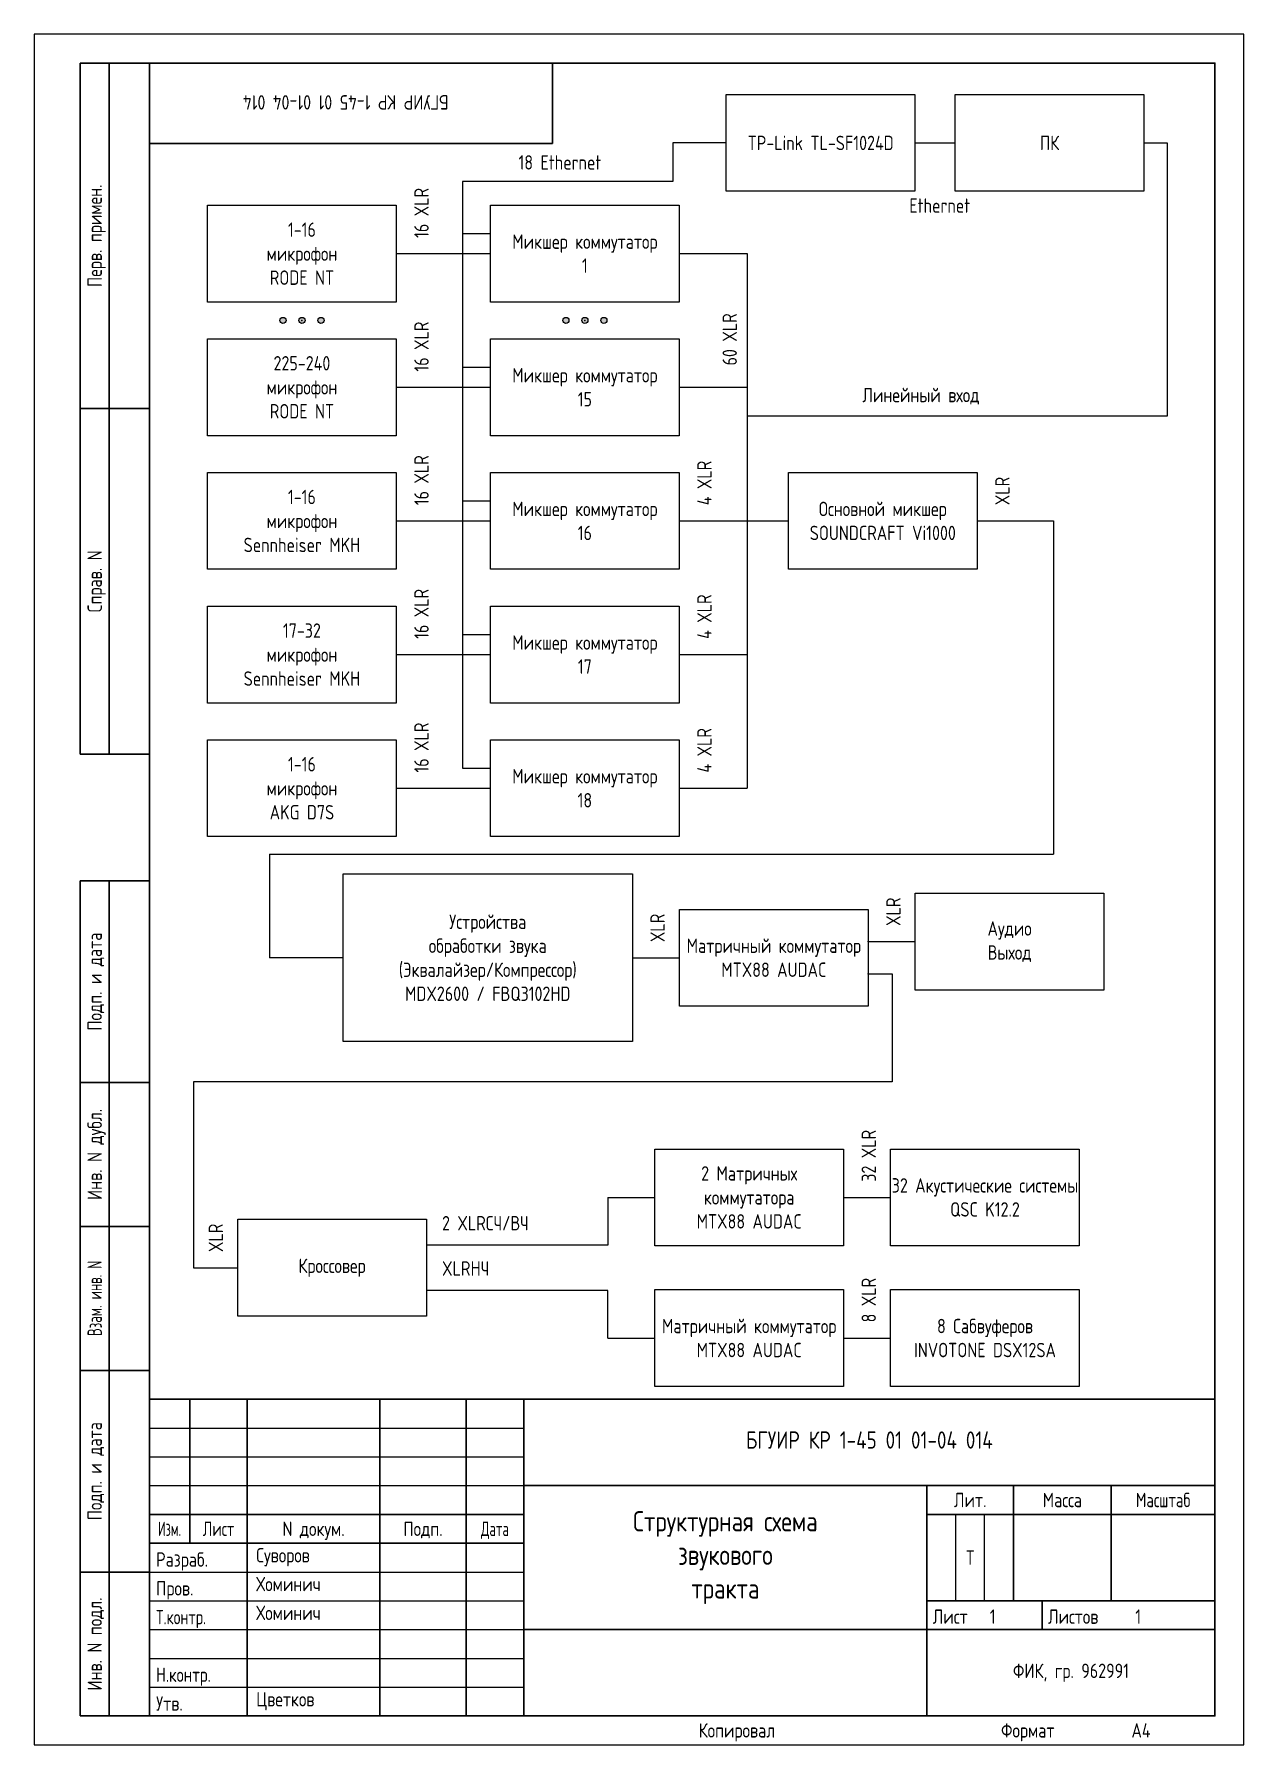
# Model space of a CAD drawing. Header units: millimetres. Extents: x 0 to 210, y 0 to 297.
import ezdxf
from ezdxf.enums import TextEntityAlignment as Align

# ---------------------------------------------------------------- set-up
doc = ezdxf.new("R2010")
doc.units = ezdxf.units.MM
for name, color, linetype, lineweight in [('0.25-STAMP', 250, 'Continuous', 25), ('0.25-TEXT', 250, 'Continuous', 25), ('0.3-STAMP', 7, 'Continuous', 30), ('Рамка А4', 250, 'Continuous', 25)]:
    doc.layers.add(name, color=color, linetype=linetype, lineweight=lineweight)
doc.styles.add('ГОСТ 2.304', font='cs_gost2304.shx')
doc.linetypes.add('274 Устройства рыбозащитные', pattern='A,0.5,[12,Russia-GOST_Topo.shx,S=0.2,R=180,X=0,Y=0],0.5,-1', length=2)

# ---------------------------------------------------------------- blocks, each defined once
blk = doc.blocks.new('Рамка А4-вертикально')
at = {"layer": '0.25-STAMP'}
for p, q in [((20, 55), (85, 55)), ((20, 50), (85, 50)), ((20, 45), (85, 45)), ((160, 25), (160, 40)), ((165, 25), (165, 40)), ((20, 30), (85, 30)), ((20, 25), (85, 25)), ((20, 20), (85, 20)), ((20, 15), (85, 15)), ((20, 10), (85, 10))]:
    blk.add_line(p, q, dxfattribs=at)
blk.add_lwpolyline([(0, 0), (210, 0), (210, 297), (0, 297), (0, 0)], dxfattribs=at)
at = {"layer": '0.3-STAMP'}
for p, q in [((8, 172), (8, 292)), ((8, 292), (20, 292)), ((13, 172), (13, 292)), ((20, 292), (20, 172)), ((20, 292), (20, 278)), ((90, 292), (20, 292)), ((90, 278), (90, 292)), ((20, 278), (90, 278)), ((8, 232), (20, 232)), ((8, 172), (20, 172)), ((8, 5), (8, 150)), ((20, 150), (8, 150)), ((13, 5), (13, 150)), ((20, 115), (8, 115)), ((20, 90), (8, 90)), ((20, 65), (8, 65)), ((20, 60), (205, 60)), ((20, 5), (20, 60)), ((27, 35), (27, 60)), ((37, 5), (37, 60)), ((60, 5), (60, 60)), ((75, 5), (75, 60)), ((85, 5), (85, 60)), ((205, 5), (205, 60)), ((85, 45), (205, 45)), ((155, 5), (155, 45)), ((170, 25), (170, 45)), ((187, 25), (187, 45)), ((20, 40), (85, 40)), ((155, 40), (205, 40)), ((20, 35), (85, 35)), ((20, 30), (8, 30)), ((155, 25), (205, 25)), ((175, 20), (175, 25)), ((85, 20), (205, 20)), ((20, 5), (8, 5)), ((20, 5), (205, 5))]:
    blk.add_line(p, q, dxfattribs=at)
blk.add_lwpolyline([(20, 5), (205, 5), (205, 292), (20, 292), (20, 5)], dxfattribs=at)
at = {"layer": '0.25-TEXT', "style": 'ГОСТ 2.304'}
for s, p in [('Перв. примен.', (10.5, 262)), ('Справ. N', (10.5, 202)), ('Подп. и дата', (10.5, 132.5)), ('Инв. N дубл.', (10.5, 102.5)), ('Подп. и дата', (10.5, 47.5)), ('Инв. N подл.', (10.5, 17.5))]:
    blk.add_text(s, height=2.5, rotation=90, dxfattribs=at).set_placement(p, align=Align.MIDDLE_CENTER)
at = {"layer": '0.25-TEXT', "style": 'ГОСТ 2.304', "width": 0.8}
blk.add_text('Взам. инв. N', height=2.5, rotation=90, dxfattribs=at).set_placement((10.5, 77.5), align=Align.MIDDLE_CENTER)
at = {"layer": '0.25-TEXT', "style": 'ГОСТ 2.304'}
for s, p in [('Лит.', (162.5, 42.5)), ('Масса', (178.5, 42.5)), ('N докум.', (48.5, 37.5)), ('Подп.', (67.5, 37.5))]:
    blk.add_text(s, height=2.5, dxfattribs=at).set_placement(p, align=Align.MIDDLE_CENTER)
for s, width, p in [('Масштаб', 0.91954, (196, 42.5)), ('Изм.', 0.75, (23.5, 37.5)), ('Лист', 0.9, (32, 37.5)), ('Дата', 0.8, (80, 37.5))]:
    blk.add_text(s, height=2.5, dxfattribs=dict(at, width=width)).set_placement(p, align=Align.MIDDLE_CENTER)
for s, p in [('Разраб.', (21.16, 30.92)), ('Пров.', (21.16, 25.92)), ('Лист   1', (156, 21)), ('Листов     1', (176, 21)), ('Утв.', (21.16, 5.92)), ('A4', (190.5, 1.25))]:
    blk.add_text(s, height=2.5, dxfattribs=at).set_placement(p)
for s, width, p in [('Т.контр.', 0.9, (21.16, 20.92)), ('Н.контр.', 0.95, (21.16, 10.92))]:
    blk.add_text(s, height=2.5, dxfattribs=dict(at, width=width)).set_placement(p)
for s, p in [('Копировал', (122, 1.25)), ('Формат', (172.5, 1.25))]:
    blk.add_text(s, height=2.5, dxfattribs=at).set_placement(p, align=Align.CENTER)

msp = doc.modelspace()

# ---------------------------------------------------------------- hatches: boundary and pattern name
at = {"layer": 'Рамка А4'}
h = msp.add_hatch(color=0, dxfattribs=at)
h.dxf.hatch_style = 1
h.paths.add_polyline_path([(50.31, 247.3, 1), (49.24, 247.3, 1)])
h.paths.add_polyline_path([(47.02, 247.3, 1), (45.95, 247.3, 1)])
h.paths.add_polyline_path([(43.72, 247.3, 1), (42.65, 247.3, 1)])
h = msp.add_hatch(color=0, dxfattribs=at)
h.dxf.hatch_style = 1
h.paths.add_polyline_path([(99.44, 247.3, 1), (98.37, 247.3, 1)])
h.paths.add_polyline_path([(96.14, 247.3, 1), (95.07, 247.3, 1)])
h.paths.add_polyline_path([(92.84, 247.3, 1), (91.77, 247.3, 1)])

# ---------------------------------------------------------------- linework, layer by layer
at = {"layer": 'Рамка А4', "color": 0, "linetype": '274 Устройства рыбозащитные'}
for p, q in [((120.16, 278.12), (110.9, 278.12)), ((110.9, 278.12), (110.9, 271.43)), ((110.9, 271.43), (74.37, 271.43)), ((74.37, 271.43), (74.37, 169.55)), ((74.37, 262.37), (79.23, 262.37)), ((74.37, 239.17), (79.23, 239.17)), ((74.37, 215.96), (79.23, 215.96)), ((74.37, 192.75), (79.23, 192.75)), ((74.37, 169.55), (79.23, 169.55))]:
    msp.add_line(p, q, dxfattribs=at)
at = {"layer": 'Рамка А4', "color": 0}
for p, q in [((152.91, 278.12), (159.9, 278.12)), ((192.65, 278.12), (196.69, 278.12)), ((196.69, 278.12), (196.69, 230.69)), ((62.86, 258.9), (79.23, 258.9)), ((111.98, 258.9), (123.77, 258.9)), ((123.77, 258.9), (123.77, 166.08)), ((62.86, 235.7), (79.23, 235.7)), ((111.98, 235.7), (123.77, 235.7)), ((196.69, 230.69), (123.77, 230.69)), ((62.86, 212.49), (79.23, 212.49)), ((111.98, 212.49), (130.96, 212.49)), ((163.71, 212.49), (176.96, 212.49)), ((176.96, 212.49), (176.96, 154.64)), ((62.86, 189.29), (79.23, 189.29)), ((111.98, 189.29), (123.77, 189.29)), ((62.86, 166.08), (79.23, 166.08)), ((111.98, 166.08), (123.77, 166.08)), ((40.87, 154.64), (176.96, 154.64)), ((40.87, 154.64), (40.87, 136.65)), ((144.78, 145.05), (144.78, 128.24)), ((53.63, 136.65), (40.87, 136.65)), ((103.85, 136.65), (112.03, 136.65)), ((144.78, 139.45), (152.97, 139.45)), ((144.78, 133.85), (148.96, 133.85)), ((148.96, 133.85), (148.96, 115.13)), ((148.96, 115.13), (27.68, 115.13)), ((27.68, 115.13), (27.68, 82.83)), ((99.57, 95.04), (107.76, 95.04)), ((99.57, 95.04), (99.57, 86.76)), ((140.5, 95.04), (148.69, 95.04)), ((99.57, 86.76), (68.09, 86.76)), ((27.68, 82.83), (35.34, 82.83)), ((99.57, 78.9), (68.09, 78.9)), ((99.57, 70.62), (99.57, 78.9)), ((99.57, 70.62), (107.76, 70.62)), ((140.5, 70.62), (148.69, 70.62))]:
    msp.add_line(p, q, dxfattribs=at)
for points in [[(120.16, 286.53), (152.91, 286.53), (152.91, 269.72), (120.16, 269.72)], [(159.9, 286.53), (192.65, 286.53), (192.65, 269.72), (159.9, 269.72)], [(30.11, 267.31), (62.86, 267.31), (62.86, 250.5), (30.11, 250.5)], [(79.23, 267.31), (111.98, 267.31), (111.98, 250.5), (79.23, 250.5)], [(30.11, 244.11), (62.86, 244.11), (62.86, 227.29), (30.11, 227.29)], [(79.23, 244.11), (111.98, 244.11), (111.98, 227.29), (79.23, 227.29)], [(30.11, 220.9), (62.86, 220.9), (62.86, 204.09), (30.11, 204.09)], [(79.23, 220.9), (111.98, 220.9), (111.98, 204.09), (79.23, 204.09)], [(130.96, 220.9), (163.71, 220.9), (163.71, 204.09), (130.96, 204.09)], [(30.11, 197.69), (62.86, 197.69), (62.86, 180.88), (30.11, 180.88)], [(79.23, 197.69), (111.98, 197.69), (111.98, 180.88), (79.23, 180.88)], [(30.11, 174.49), (62.86, 174.49), (62.86, 157.68), (30.11, 157.68)], [(79.23, 174.49), (111.98, 174.49), (111.98, 157.68), (79.23, 157.68)], [(53.63, 151.22), (103.85, 151.22), (103.85, 122.08), (53.63, 122.08)], [(152.97, 147.86), (185.72, 147.86), (185.72, 131.04), (152.97, 131.04)], [(112.03, 145.05), (144.78, 145.05), (144.78, 128.24), (112.03, 128.24)], [(107.76, 103.44), (140.5, 103.44), (140.5, 86.63), (107.76, 86.63)], [(148.69, 103.44), (181.44, 103.44), (181.44, 86.63), (148.69, 86.63)], [(35.34, 91.24), (68.09, 91.24), (68.09, 74.42), (35.34, 74.42)], [(107.76, 79.03), (140.5, 79.03), (140.5, 62.22), (107.76, 62.22)], [(148.69, 79.03), (181.44, 79.03), (181.44, 62.22), (148.69, 62.22)]]:
    msp.add_lwpolyline(points, close=True, dxfattribs=at)
for centre in [(43.19, 247.3), (46.48, 247.3), (49.78, 247.3), (92.31, 247.3), (95.6, 247.3), (98.9, 247.3)]:
    msp.add_circle(centre, 0.535, dxfattribs=at)
for p in [(46.48, 247.3), (46.48, 247.3), (95.6, 247.3), (144.78, 139.45), (144.78, 133.85)]:
    msp.add_point(p, dxfattribs=at)

# ---------------------------------------------------------------- block references
at = {"layer": 'Рамка А4'}
msp.add_blockref('Рамка А4-вертикально', (0, 0), dxfattribs=at)

# ---------------------------------------------------------------- texts
at = {"insert": (54.09, 285.17), "char_height": 2.5, "attachment_point": 5, "rotation": 180, "style": 'ГОСТ 2.304'}
msp.add_mtext_dynamic_manual_height_columns('БГУИР КР 1-45 01 01-04 014{\\H1.4x; }', width=70, gutter_width=12.5, heights=[0], dxfattribs=at)
at = {"style": 'ГОСТ 2.304'}
for s, width, heights, insert, char_height, attachment_point in [('БГУИР КР 1-45 01 01-04 014{\\H1.4x; }', 120, [19.79], (145, 52.91), 3, 5), ('\\pxsm1,qc;Структурная схема\\Pзвукового\\Pтракта', 70, [0], (120, 32.5), 3.5, 5), ('Суворов', 23, [0], (38.55, 34.16), 2.5, 1), ('Т', 5, [0], (162.5, 32.5), 2.5, 5), ('Хоминич', 23, [0], (38.55, 29.16), 2.5, 1), ('Хоминич', 23, [0], (38.55, 24.16), 2.5, 1), ('\\pxqc;ФИК, гр. 962991', 50, [0], (180, 12.5), 2.5, 5), ('Цветков', 23, [0], (38.55, 9.16), 2.5, 1)]:
    msp.add_mtext_dynamic_manual_height_columns(s, width=width, gutter_width=12.5, heights=heights, dxfattribs=dict(at, insert=insert, char_height=char_height, attachment_point=attachment_point))
at = {"layer": 'Рамка А4', "color": 0, "char_height": 2.5, "style": 'ГОСТ 2.304'}
for s, width, heights, insert, attachment_point in [('TP-Link TL-SF1024D', 32.7475, [0], (136.54, 278.12), 5), ('ПК', 32.7475, [0], (176.27, 278.12), 5), ('18 Ethernet', 25.3049, [3.33], (84.08, 275.99), 1), ('Ethernet', 25.3049, [3.33], (151.93, 268.49), 1), ('1-16\\Pмикрофон\\PRODE NT', 32.7475, [0], (46.48, 258.9), 5), ('Микшер коммутатор \\P1', 32.7475, [0], (95.6, 258.9), 5), ('225-240\\Pмикрофон\\PRODE NT', 32.7475, [0], (46.48, 235.7), 5), ('Микшер коммутатор \\P15', 32.7475, [0], (95.6, 235.7), 5), ('Линейный вход', 52.9079, [0], (143.78, 235.6), 1), ('1-16\\Pмикрофон\\PSennheiser MKH', 32.7475, [0], (46.48, 212.49), 5), ('Микшер коммутатор \\P16', 32.7475, [0], (95.6, 212.49), 5), ('Основной микшер\\PSOUNDCRAFT Vi1000', 32.7475, [0], (147.33, 212.49), 5), ('17-32\\Pмикрофон\\PSennheiser MKH', 32.7475, [0], (46.48, 189.29), 5), ('Микшер коммутатор \\P17', 32.7475, [0], (95.6, 189.29), 5), ('1-16\\Pмикрофон\\PAKG D7S', 32.7475, [0], (46.48, 166.08), 5), ('Микшер коммутатор \\P18', 32.7475, [0], (95.6, 166.08), 5), ('Устройства\\Pобработки звука\\P(Эквалайзер/Компрессор)\\P\\pxb0.5,a0.5,sm1.15,qc;MDX2600 / FBQ3102HD', 50.2191, [0], (78.74, 136.65), 5), ('Аудио\\PВыход', 32.7475, [0], (169.34, 139.45), 5), ('Матричный коммутатор\\PMTX88 AUDAC', 32.7475, [0], (128.41, 136.65), 5), ('2 Матричных\\Pкоммутатора\\PMTX88 AUDAC', 32.7475, [0], (124.13, 95.04), 5), ('32 Акустические системы QSC K12.2', 32.7475, [0], (165.07, 95.04), 5), ('\\pxt3;2 XLRСЧ/ВЧ', 25.3049, [3.33], (70.81, 91.81), 1), ('Кроссовер', 32.7475, [0], (51.71, 82.83), 5), ('\\pxt3;XLRНЧ', 25.3049, [3.33], (70.81, 83.95), 1), ('Матричный коммутатор\\PMTX88 AUDAC', 32.7475, [0], (124.13, 70.62), 5), ('8 Сабвуферов\\PINVOTONE DSX12SA', 32.7475, [0], (165.07, 70.62), 5)]:
    msp.add_mtext_dynamic_manual_height_columns(s, width=width, gutter_width=12.5, heights=heights, dxfattribs=dict(at, insert=insert, attachment_point=attachment_point))
at = {"layer": 'Рамка А4', "color": 0, "char_height": 2.5, "attachment_point": 1, "rotation": 90, "style": 'ГОСТ 2.304'}
for s, insert in [('16 XLR', (65.99, 261.63)), ('16 XLR', (65.99, 238.42)), ('60 XLR', (119.5, 239.49)), ('16 XLR', (65.99, 215.22)), ('4 XLR', (115.11, 215.22)), ('XLR', (166.84, 215.22)), ('16 XLR', (65.99, 192.01)), ('4 XLR', (115.11, 192.01)), ('16 XLR', (65.99, 168.8)), ('4 XLR', (115.11, 168.8)), ('XLR', (147.92, 142.17)), ('XLR', (106.98, 139.37)), ('32 XLR', (143.64, 97.76)), ('XLR', (30.29, 85.55)), ('8 XLR', (143.64, 73.34))]:
    msp.add_mtext_dynamic_manual_height_columns(s, width=25.3049, gutter_width=12.5, heights=[3.33], dxfattribs=dict(at, insert=insert))

doc.saveas('drawing.dxf')
